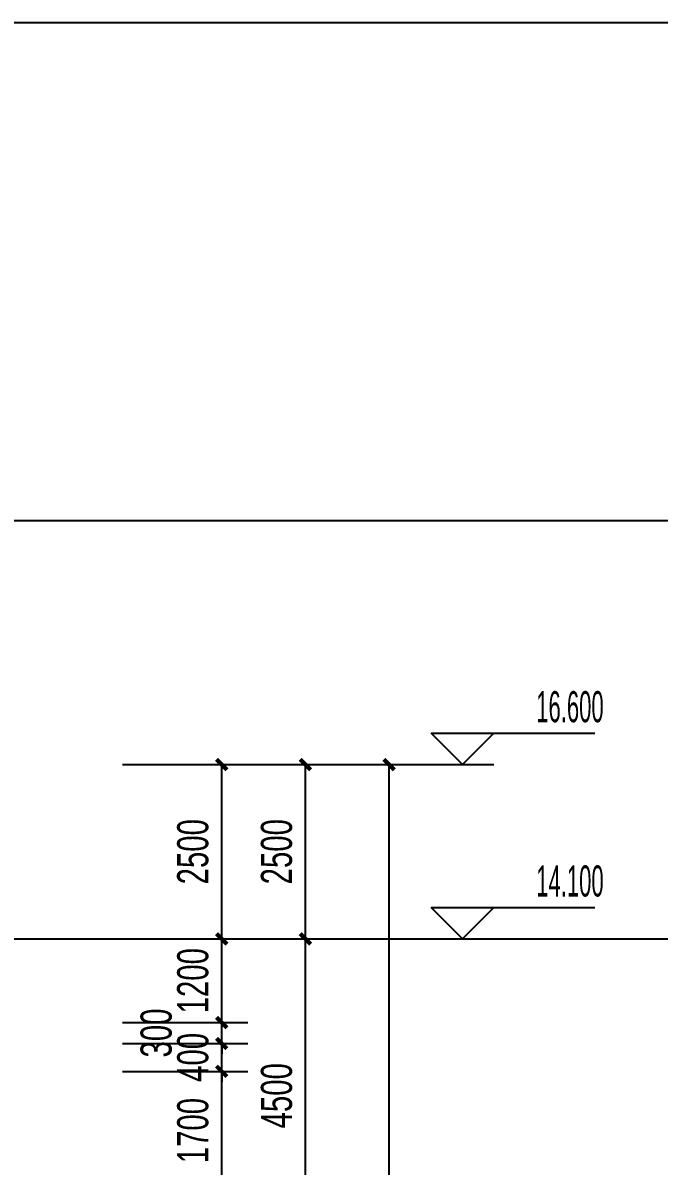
# Model space of a CAD drawing. Extents: x -483182 to 812890, y -390528 to -214858.
# Drawn here: x 448389 to 457506, y -310789 to -294392 of the extents above; entities that cross this region are included whole.
import ezdxf

# ---------------------------------------------------------------- set-up
doc = ezdxf.new("R2010")
doc.units = 0
doc.header["$LTSCALE"] = 1000
doc.header["$MEASUREMENT"] = 0
for name, color, linetype in [('01-标注_尺寸', 124, 'Continuous'), ('01-标注_标高', 200, 'Continuous'), ('01-标注_轴线坐标', 132, 'Continuous'), ('02-TEXT_标注', 130, 'Continuous')]:
    doc.layers.add(name, color=color, linetype=linetype)
doc.layers.add('04-不打印_辅助线', color=165, linetype='Continuous', plot=False)
doc.styles.add('_TCH_DIM', font='ros.shx', dxfattribs={"width": 0.75, "bigfont": 'jd.shx'})
doc.styles.add('_TCH_DIM_T3', font='ros.shx', dxfattribs={"width": 0.705882, "bigfont": 'jd.shx'})
doc.dimstyles.new('_TCH_ARCH&&150', dxfattribs={"dimtxt": 446.25, "dimasz": 150, "dimexe": 375, "dimexo": 450, "dimgap": 189.375, "dimtad": 1, "dimdec": 0, "dimzin": 0, "dimdsep": 46, "dimtxsty": '_TCH_DIM_T3', "dimblk": 'ARCHTICK', "dimcen": 0.09, "dimclrt": 7, "dimazin": 2, "dimtfac": 1, "dimtdec": 0, "dimtix": 1, "dimtmove": 2, "dimatfit": 3, "dimfxl": 0, "dimtolj": 1, "dimtzin": 0, "dimarcsym": 0})

# ---------------------------------------------------------------- blocks, each defined once
blk = doc.blocks.new('_ArchTick')
at = {"color": 0, "linetype": 'ByBlock', "const_width": 0.4}
blk.add_lwpolyline([(-0.5, -0.5), (0.5, 0.5)], dxfattribs=at)
blk = doc.blocks.new('*D981')
at = {"layer": '01-标注_轴线坐标', "color": 0, "lineweight": -2, "transparency": 16777216}
for p, q in [((450490, -307529), (452813, -307529)), ((452438, -312029), (452438, -307529)), ((450490, -312029), (452813, -312029))]:
    blk.add_line(p, q, dxfattribs=at)
at = {"layer": 'Defpoints', "color": 0, "transparency": 16777216}
for p in [(450040, -307529), (452438, -307529), (450040, -312029)]:
    blk.add_point(p, dxfattribs=at)
at = {"layer": '01-标注_轴线坐标', "color": 0, "lineweight": -2, "transparency": 16777216, "xscale": 150, "yscale": 150, "zscale": 150}
for p, rotation in [((452438, -307529), 90), ((452438, -312029), 270)]:
    blk.add_blockref('_ArchTick', p, dxfattribs=dict(at, rotation=rotation))
at = {"layer": '01-标注_轴线坐标', "color": 7, "transparency": 16777216, "insert": (452026, -309779), "char_height": 446.2, "attachment_point": 5, "rotation": 90, "style": '_TCH_DIM_T3'}
blk.add_mtext('\\A1;4500', dxfattribs=at)
blk = doc.blocks.new('*D982')
at = {"layer": '01-标注_轴线坐标', "color": 0, "lineweight": -2, "transparency": 16777216}
for p, q in [((450490, -305029), (452813, -305029)), ((452438, -307529), (452438, -305029)), ((450490, -307529), (452813, -307529))]:
    blk.add_line(p, q, dxfattribs=at)
at = {"layer": 'Defpoints', "color": 0, "transparency": 16777216}
for p in [(450040, -305029), (452438, -305029), (450040, -307529)]:
    blk.add_point(p, dxfattribs=at)
at = {"layer": '01-标注_轴线坐标', "color": 0, "lineweight": -2, "transparency": 16777216, "xscale": 150, "yscale": 150, "zscale": 150}
for p, rotation in [((452438, -305029), 90), ((452438, -307529), 270)]:
    blk.add_blockref('_ArchTick', p, dxfattribs=dict(at, rotation=rotation))
at = {"layer": '01-标注_轴线坐标', "color": 7, "transparency": 16777216, "insert": (452026, -306279), "char_height": 446.2, "attachment_point": 5, "rotation": 90, "style": '_TCH_DIM_T3'}
blk.add_mtext('\\A1;2500', dxfattribs=at)
blk = doc.blocks.new('*D983')
at = {"layer": '01-标注_轴线坐标', "color": 0, "lineweight": -2, "transparency": 16777216}
for p, q in [((451688, -305029), (454013, -305029)), ((453638, -321729), (453638, -305029)), ((451688, -321729), (454013, -321729))]:
    blk.add_line(p, q, dxfattribs=at)
at = {"layer": 'Defpoints', "color": 0, "transparency": 16777216}
for p in [(451238, -305029), (453638, -305029), (451238, -321729)]:
    blk.add_point(p, dxfattribs=at)
at = {"layer": '01-标注_轴线坐标', "color": 0, "lineweight": -2, "transparency": 16777216, "xscale": 150, "yscale": 150, "zscale": 150}
for p, rotation in [((453638, -305029), 90), ((453638, -321729), 270)]:
    blk.add_blockref('_ArchTick', p, dxfattribs=dict(at, rotation=rotation))
at = {"layer": '01-标注_轴线坐标', "color": 7, "transparency": 16777216, "insert": (453226, -313379), "char_height": 446.2, "attachment_point": 5, "rotation": 90, "style": '_TCH_DIM_T3'}
blk.add_mtext('\\A1;16700', dxfattribs=at)
blk = doc.blocks.new('*D998')
at = {"layer": '01-标注_尺寸', "color": 0, "lineweight": -2, "transparency": 16777216}
for p, q in [((449817, -309429), (451613, -309429)), ((451238, -311129), (451238, -309429)), ((449817, -311129), (451613, -311129))]:
    blk.add_line(p, q, dxfattribs=at)
at = {"layer": 'Defpoints', "color": 0, "transparency": 16777216}
for p in [(449367, -309429), (451238, -309429), (449367, -311129)]:
    blk.add_point(p, dxfattribs=at)
at = {"layer": '01-标注_尺寸', "color": 0, "lineweight": -2, "transparency": 16777216, "xscale": 150, "yscale": 150, "zscale": 150}
for p, rotation in [((451238, -309429), 90), ((451238, -311129), 270)]:
    blk.add_blockref('_ArchTick', p, dxfattribs=dict(at, rotation=rotation))
at = {"layer": '01-标注_尺寸', "color": 7, "transparency": 16777216, "insert": (450826, -310279), "char_height": 446.2, "attachment_point": 5, "rotation": 90, "style": '_TCH_DIM_T3'}
blk.add_mtext('\\A1;1700', dxfattribs=at)
blk = doc.blocks.new('*D999')
at = {"layer": '01-标注_尺寸', "color": 0, "lineweight": -2, "transparency": 16777216}
for p, q in [((451238, -309029), (451238, -308879)), ((449817, -309029), (451613, -309029)), ((451238, -309429), (451238, -309029)), ((449817, -309429), (451613, -309429)), ((451238, -309429), (451238, -309579))]:
    blk.add_line(p, q, dxfattribs=at)
at = {"layer": 'Defpoints', "color": 0, "transparency": 16777216}
for p in [(449367, -309029), (451238, -309029), (449367, -309429)]:
    blk.add_point(p, dxfattribs=at)
at = {"layer": '01-标注_尺寸', "color": 0, "lineweight": -2, "transparency": 16777216, "xscale": 150, "yscale": 150, "zscale": 150}
for p, rotation in [((451238, -309029), 270), ((451238, -309429), 90)]:
    blk.add_blockref('_ArchTick', p, dxfattribs=dict(at, rotation=rotation))
at = {"layer": '01-标注_尺寸', "color": 7, "transparency": 16777216, "insert": (450826, -309229), "char_height": 446.2, "attachment_point": 5, "rotation": 90, "style": '_TCH_DIM_T3'}
blk.add_mtext('\\A1;400', dxfattribs=at)
blk = doc.blocks.new('*D1000')
at = {"layer": '01-标注_尺寸', "color": 0, "lineweight": -2, "transparency": 16777216}
for p, q in [((451238, -308729), (451238, -308579)), ((449817, -308729), (451613, -308729)), ((451238, -309029), (451238, -308729)), ((449817, -309029), (451613, -309029)), ((451238, -309029), (451238, -309179))]:
    blk.add_line(p, q, dxfattribs=at)
at = {"layer": 'Defpoints', "color": 0, "transparency": 16777216}
for p in [(449367, -308729), (451238, -308729), (449367, -309029)]:
    blk.add_point(p, dxfattribs=at)
at = {"layer": '01-标注_尺寸', "color": 0, "lineweight": -2, "transparency": 16777216, "xscale": 150, "yscale": 150, "zscale": 150}
for p, rotation in [((451238, -308729), 270), ((451238, -309029), 90)]:
    blk.add_blockref('_ArchTick', p, dxfattribs=dict(at, rotation=rotation))
at = {"layer": '01-标注_尺寸', "color": 7, "transparency": 16777216, "insert": (450301, -308879), "char_height": 446.2, "attachment_point": 5, "rotation": 90, "style": '_TCH_DIM_T3'}
blk.add_mtext('\\A1;300', dxfattribs=at)
blk = doc.blocks.new('*D1001')
at = {"layer": '01-标注_尺寸', "color": 0, "lineweight": -2, "transparency": 16777216}
for p, q in [((449817, -307529), (451613, -307529)), ((451238, -308729), (451238, -307529)), ((449817, -308729), (451613, -308729))]:
    blk.add_line(p, q, dxfattribs=at)
at = {"layer": 'Defpoints', "color": 0, "transparency": 16777216}
for p in [(449367, -307529), (451238, -307529), (449367, -308729)]:
    blk.add_point(p, dxfattribs=at)
at = {"layer": '01-标注_尺寸', "color": 0, "lineweight": -2, "transparency": 16777216, "xscale": 150, "yscale": 150, "zscale": 150}
for p, rotation in [((451238, -307529), 90), ((451238, -308729), 270)]:
    blk.add_blockref('_ArchTick', p, dxfattribs=dict(at, rotation=rotation))
at = {"layer": '01-标注_尺寸', "color": 7, "transparency": 16777216, "insert": (450826, -308129), "char_height": 446.2, "attachment_point": 5, "rotation": 90, "style": '_TCH_DIM_T3'}
blk.add_mtext('\\A1;1200', dxfattribs=at)
blk = doc.blocks.new('*D1002')
at = {"layer": '01-标注_尺寸', "color": 0, "lineweight": -2, "transparency": 16777216}
for p, q in [((449817, -305029), (451613, -305029)), ((451238, -307529), (451238, -305029)), ((449817, -307529), (451613, -307529))]:
    blk.add_line(p, q, dxfattribs=at)
at = {"layer": 'Defpoints', "color": 0, "transparency": 16777216}
for p in [(449367, -305029), (451238, -305029), (449367, -307529)]:
    blk.add_point(p, dxfattribs=at)
at = {"layer": '01-标注_尺寸', "color": 0, "lineweight": -2, "transparency": 16777216, "xscale": 150, "yscale": 150, "zscale": 150}
for p, rotation in [((451238, -305029), 90), ((451238, -307529), 270)]:
    blk.add_blockref('_ArchTick', p, dxfattribs=dict(at, rotation=rotation))
at = {"layer": '01-标注_尺寸', "color": 7, "transparency": 16777216, "insert": (450826, -306279), "char_height": 446.2, "attachment_point": 5, "rotation": 90, "style": '_TCH_DIM_T3'}
blk.add_mtext('\\A1;2500', dxfattribs=at)

msp = doc.modelspace()

# ---------------------------------------------------------------- linework, layer by layer
at = {"layer": '01-标注_标高'}
for p, q in [((454688.4, -305029.4), (454238.4, -304579.4)), ((454238.4, -304579.4), (456585.9, -304579.4)), ((454688.4, -305029.4), (455138.4, -304579.4)), ((453638.4, -305029.4), (455138.4, -305029.4)), ((454688.4, -307529.4), (454238.4, -307079.4)), ((454238.4, -307079.4), (456585.9, -307079.4)), ((454688.4, -307529.4), (455138.4, -307079.4)), ((453638.4, -307529.4), (455138.4, -307529.4))]:
    msp.add_line(p, q, dxfattribs=at)
at = {"layer": '04-不打印_辅助线'}
msp.add_lwpolyline([(364891, -333841.9), (464041, -333841.9), (464041, -294391.9), (364891, -294391.9)], close=True, dxfattribs=at)
for points in [[(-29082.7, -301529.4), (480719.6, -301529.4)], [(-29082.7, -307529.4), (480719.6, -307529.4)]]:
    msp.add_lwpolyline(points, dxfattribs=at)

# ---------------------------------------------------------------- texts
at = {"layer": '02-TEXT_标注', "style": '_TCH_DIM', "width": 0.529412}
for s, p in [('16.600', (455745.6, -304421.9)), ('14.100', (455745.6, -306921.9))]:
    msp.add_text(s, height=446.25, dxfattribs=at).set_placement(p)

# ---------------------------------------------------------------- dimensions: what is measured, and where the dimension line sits
at = {"layer": '01-标注_尺寸'}
for p1, p2, picture, middle in [((449367, -307529.4), (449367, -305029.4), '*D1002', (450825.9, -306279.4)), ((449367, -308729.4), (449367, -307529.4), '*D1001', (450825.9, -308129.4)), ((449367, -309429.4), (449367, -309029.4), '*D999', (450825.9, -309229.4)), ((449367, -311129.4), (449367, -309429.4), '*D998', (450825.9, -310279.4))]:
    dim = msp.add_aligned_dim(p1=p1, p2=p2, distance=-1871.5, dimstyle='_TCH_ARCH&&150', dxfattribs=at)
    dim.commit()
    dim.dimension.update_dxf_attribs({"geometry": picture, "text_midpoint": middle})
dim = msp.add_linear_dim(base=(451238.4, -308729.4), p1=(449367, -309029.4), p2=(449367, -308729.4), angle=90, dimstyle='_TCH_ARCH&&150', dxfattribs=at)
dim.commit()
dim.dimension.update_dxf_attribs({"geometry": '*D1000', "text_midpoint": (450300.9, -308879.4), "dimtype": 161})
at = {"layer": '01-标注_轴线坐标'}
for p1, p2, distance, picture, middle in [((450039.6, -307529.4), (450039.6, -305029.4), -2398.8, '*D982', (452025.9, -306279.4)), ((451238.4, -321729.4), (451238.4, -305029.4), -2400, '*D983', (453225.9, -313379.4)), ((450039.6, -312029.4), (450039.6, -307529.4), -2398.8, '*D981', (452025.9, -309779.4))]:
    dim = msp.add_aligned_dim(p1=p1, p2=p2, distance=distance, dimstyle='_TCH_ARCH&&150', dxfattribs=at)
    dim.commit()
    dim.dimension.update_dxf_attribs({"geometry": picture, "text_midpoint": middle})

doc.saveas('drawing.dxf')
